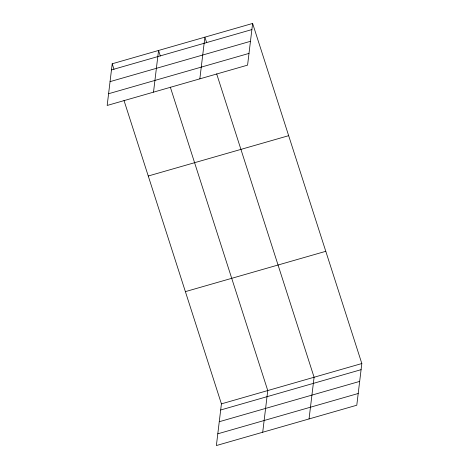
<?xml version="1.0" encoding="UTF-8"?>
<svg xmlns="http://www.w3.org/2000/svg" width="469" height="469" viewBox="0 0 469 469"><rect width="100%" height="100%" fill="white"/><g stroke="black" fill="none" stroke-linecap="round" stroke-linejoin="round"><path stroke-width="0.7" d="M112.214 63.772L107.172 105.461L247.579 65.138L252.621 23.45L112.214 63.772L113.996 69.312M153.504 92.153L158.551 50.464L160.328 56.01M199.841 78.851L204.883 37.162L206.665 42.702M124.009 100.489L221.421 403.862L216.379 445.55L356.786 405.228L361.828 363.539L252.621 23.45M262.71 432.242L267.758 390.554L170.341 87.181M309.048 418.94L314.089 377.246L216.672 73.879M111.475 69.904L251.882 29.582M110.057 81.635L250.464 41.313M108.591 93.73L248.998 53.407M148.257 176.004L288.664 135.682M185.384 291.63L325.791 251.308M221.421 403.862L361.828 363.539M220.682 409.994L361.089 369.672M219.258 421.725L359.664 381.403M217.798 433.813L358.205 393.497"/></g></svg>
